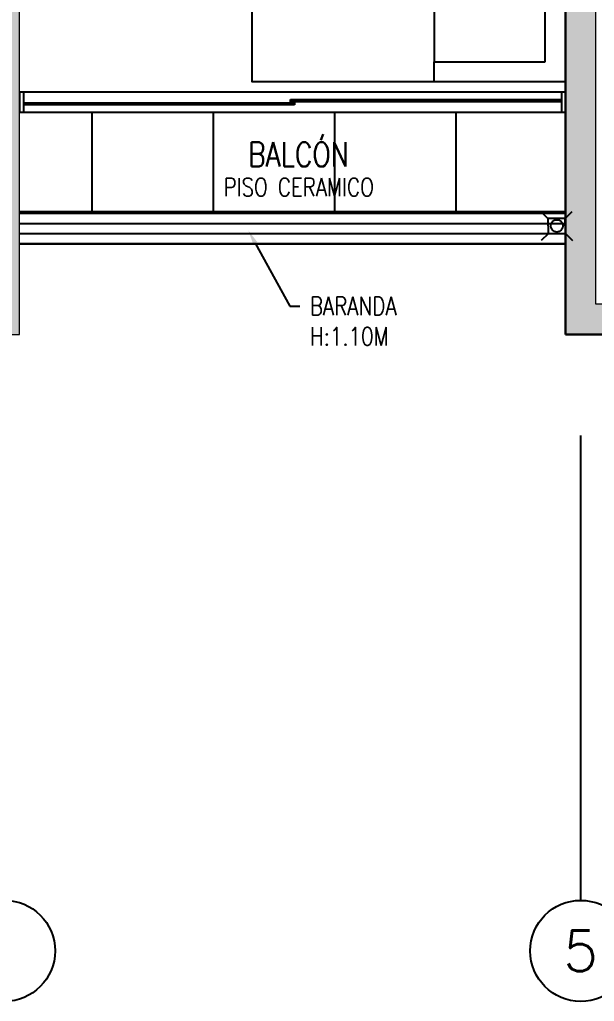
# Model space of a CAD drawing. Header units: millimetres. Extents: x 98 to 155, y -181 to 127.
# Drawn here: x 107.642 to 110.484, y -36.708 to -31.85 of the extents above; entities that cross this region are included whole.
import ezdxf
from ezdxf import colors
from ezdxf.entities.mleader import LeaderData, LeaderLine
from ezdxf.enums import TextEntityAlignment as Align
from ezdxf.math import Vec2, Vec3

# ---------------------------------------------------------------- set-up
doc = ezdxf.new("R2010")
doc.units = ezdxf.units.MM
doc.header["$LTSCALE"] = 15
for name, pattern in [('PHANTOM', [63.5, 31.75, -6.35, 6.35, -6.35, 6.35, -6.35]), ('PHANTOM2', [1.25, 0.625, -0.125, 0.125, -0.125, 0.125, -0.125]), ('X-REF_DP_Arquitectura$0$HIDDEN', [0.375, 0.25, -0.125])]:
    doc.linetypes.add(name, pattern=pattern)
doc.layers.get('0').update_dxf_attribs({"color": 250})
for name, color, linetype in [('A-BARANDAS', 250, 'Continuous'), ('A-EJES', 250, 'PHANTOM'), ('A-HATCH', 250, 'Continuous'), ('A-MOBILIARIO', 250, 'Continuous'), ('A-MURO BAJO', 250, 'Continuous'), ('A-TEXTO-ACABADO PISO', 250, 'Continuous'), ('A_30_DispositivosSanit', 250, 'Continuous'), ('A_50_TextoAmbiente', 252, 'Continuous'), ('A_50_TextoIndicaciones', 250, 'Continuous'), ('A_50_Vigas', 250, 'X-REF_DP_Arquitectura$0$HIDDEN'), ('A_60_HatchEstructuras', 250, 'Continuous'), ('DLP_MOBILIARIO FIJO', 250, 'Continuous')]:
    doc.layers.add(name, color=color, linetype=linetype)
doc.layers.add('A-MUROS', color=252, linetype='Continuous', lineweight=30)
doc.layers.add('A_20_Estructuras', color=250, linetype='Continuous', lineweight=18)
doc.styles.add('ROMANS', font='romans.shx', dxfattribs={"width": 0.8})
doc.styles.add('TXT_COTAS', font='romans.shx', dxfattribs={"width": 0.8})

# ---------------------------------------------------------------- blocks, each defined once
blk = doc.blocks.new('EF-P112')
at = {"layer": 'A_60_HatchEstructuras'}
h = blk.add_hatch(color=256, dxfattribs=at)
h.dxf.hatch_style = 1
h.paths.add_polyline_path([(-38.2, -7.725), (-36.7, -7.725), (-36.7, -8.475), (-36.55, -8.475), (-36.55, -7.525), (-38.35, -7.525), (-38.35, -8.4), (-39.85, -8.4), (-39.85, -7.9), (-40, -7.9), (-40, -8.6), (-38.35, -8.6), (-38.35, -13.79), (-38.2, -13.79)])
h.paths.add_polyline_path([(-39.85, -10.35), (-40, -10.35), (-40, -13.85), (-39.7, -13.85), (-39.7, -13.7), (-39.85, -13.7)])
h.paths.add_polyline_path([(-36.55, -10.625), (-36.7, -10.625), (-36.7, -13.7), (-36.85, -13.7), (-36.85, -13.85), (-36.55, -13.85)])
h = blk.add_hatch(color=256, dxfattribs=at)
h.dxf.hatch_style = 1
h.paths.add_polyline_path([(-44.65, -10.45), (-44.8, -10.45), (-44.8, -13.85), (-44.65, -13.85)])
h.paths.add_polyline_path([(-45.6, -10.45), (-47.35, -10.45), (-47.35, -13.85), (-46, -13.85), (-46, -13.7), (-47.2, -13.7), (-47.2, -10.6), (-45.6, -10.6)])
h.paths.add_polyline_path([(-42.7, -10.45), (-43.85, -10.45), (-43.85, -10.6), (-42.85, -10.6), (-42.85, -13.7), (-43.45, -13.7), (-43.45, -13.85), (-42.7, -13.85)])
at = {"layer": 'A_20_Estructuras'}
for points in [[(-39.85, -10.35), (-40, -10.35), (-40, -13.85), (-39.7, -13.85), (-39.7, -13.7), (-39.85, -13.7)], [(-42.7, -10.45), (-43.85, -10.45), (-43.85, -10.6), (-42.85, -10.6), (-42.85, -13.7), (-43.45, -13.7), (-43.45, -13.85), (-42.7, -13.85)]]:
    blk.add_lwpolyline(points, close=True, dxfattribs=at)
at = {"layer": 'A_50_Vigas'}
blk.add_line((-42.7, -13.4), (-40, -13.4), dxfattribs=at)
blk = doc.blocks.new('SOFA SEC')
for p, q in [((0, 0.65), (0.1, 0.65)), ((0.1, 0.65), (0.1, 0.1)), ((0.5, 0.65), (0.1, 0.65)), ((0.75, 0.65), (0.75, 0.1)), ((1.4, 0.65), (1.4, 0.1)), ((0.1, 0.1), (2.05, 0.1))]:
    blk.add_line(p, q)
blk.add_lwpolyline([(0.5, 1.55), (0.5, 0.65), (2.05, 0.65), (2.05, 0), (0, 0), (0, 1.55)], close=True)
blk = doc.blocks.new('DPTO 65')
at = {"layer": 'A-HATCH'}
h = blk.add_hatch(dxfattribs=at)
h.set_pattern_fill('_USER', color=256, scale=0.6, double=1, pattern_type=0)
h.set_pattern_definition([(0, (-6, 6.4), (0, 0.6), []), (90, (-6, 6.4), (-0.6, 4e-17), [])])
h.paths.add_polyline_path([(-8.7, 6.4), (-6, 6.4), (-6, 5.9), (-8.7, 5.9)])
at = {"layer": 'A-BARANDAS', "elevation": 0}
for points in [[(-6, 6.5), (-8.7, 6.5)], [(-6, 6.45), (-8.7, 6.45)]]:
    blk.add_lwpolyline(points, dxfattribs=at)
at = {"layer": 'A-MURO BAJO'}
for p, q in [((-6.02, 5.9, 0), (-8.68, 5.9, 0)), ((-8.68, 5.8, 0), (-6.02, 5.8, 0))]:
    blk.add_line(p, q, dxfattribs=at)
at = {"layer": 'A-MURO BAJO', "elevation": 0}
for points in [[(-6, 6.55), (-8.7, 6.55)], [(-6, 6.4), (-8.7, 6.4)]]:
    blk.add_lwpolyline(points, dxfattribs=at)
at = {"layer": 'A-MUROS'}
for p in [(-9, 7), (-8.7, 3.5)]:
    blk.add_line(p, (-8.7, 7), dxfattribs=at)
at = {"layer": 'DLP_MOBILIARIO FIJO', "elevation": 0}
for points in [[(-8.7, 5.8), (-8.68, 5.8), (-8.68, 5.9), (-8.7, 5.9)], [(-6.02, 5.8), (-6, 5.8), (-6, 5.9), (-6.02, 5.9)], [(-7.34, 5.8375), (-8.68, 5.8375), (-8.68, 5.8475), (-7.34, 5.8475)], [(-7.36, 5.8625), (-6.02, 5.8625), (-6.02, 5.8525), (-7.36, 5.8525)]]:
    blk.add_lwpolyline(points, close=True, dxfattribs=at)
at = {"layer": 'A-MOBILIARIO', "rotation": 269.9995671478981}
blk.add_blockref('SOFA SEC', (-8.7, 5.75, 0), dxfattribs=at)
blk = doc.blocks.new('Ejes_Torre C')
at = {"layer": 'A-EJES', "linetype": 'PHANTOM2'}
blk.add_lwpolyline([(8.775, -2.8), (8.775, -0.5)], dxfattribs=at)
at = {"layer": 'A-EJES', "linetype": 'Continuous'}
for centre in [(5.925, -3.05), (8.775, -3.05)]:
    blk.add_circle(centre, 0.25, dxfattribs=at)
at = {"layer": 'A-EJES', "linetype": 'Continuous', "style": 'ROMANS'}
blk.add_text('5', height=0.2, dxfattribs=at).set_placement((8.775, -3.05), align=Align.MIDDLE_CENTER)
blk = doc.blocks.new('0-sumidero')
for p, q in [((-0.0421, 0.0382), (-0.0763, 0.0724)), ((0.0435, 0.0382), (0.0777, 0.0724)), ((0.0435, 0.0382), (-0.0421, 0.0382)), ((-0.0421, 0.0382), (-0.0421, -0.0369)), ((0.0435, -0.0369), (0.0435, 0.0382)), ((-0.0421, -0.0369), (-0.0763, -0.0711)), ((-0.0421, -0.0369), (0.0435, -0.0369)), ((0.0435, -0.0369), (0.0777, -0.0711))]:
    blk.add_line(p, q)
blk.add_circle((0, 0), 0.0303)
blk = doc.blocks.new('sum')
at = {"layer": 'A_30_DispositivosSanit', "rotation": 45.00000007321594}
blk.add_blockref('0-sumidero', (0, 0), dxfattribs=at)

msp = doc.modelspace()

# ---------------------------------------------------------------- block references
msp.add_blockref('EF-P112', (150.3419, -19.5586))

# ---------------------------------------------------------------- next in the draw order: block references
at = {"rotation": 180}
msp.add_blockref('DPTO 65', (101.6419, -26.4084), dxfattribs=at)

# ---------------------------------------------------------------- next in the draw order: block references
at = {"layer": 'A-EJES'}
msp.add_blockref('Ejes_Torre C', (101.6419, -33.4084), dxfattribs=at)
at = {"layer": 'A_30_DispositivosSanit', "rotation": 135.4214501941968}
msp.add_blockref('sum', (110.2987, -32.8707, 0), dxfattribs=at)

# ---------------------------------------------------------------- next in the draw order: texts
at = {"layer": 'A-TEXTO-ACABADO PISO', "insert": (109.0221, -32.6337), "char_height": 0.09, "attachment_point": 2, "style": 'ROMANS'}
msp.add_mtext_dynamic_manual_height_columns('PISO CERAMICO', width=1.20225, gutter_width=12.5, heights=[0], dxfattribs=at)
at = {"layer": 'A_50_TextoAmbiente', "style": 'ROMANS', "width": 0.8}
msp.add_text('BALCÓN', height=0.12, dxfattribs=at).set_placement((109.0219, -32.577, 0), align=Align.CENTER)

# ---------------------------------------------------------------- next in the draw order: leaders
at = {"layer": 'A_50_TextoIndicaciones'}
ml = msp.add_multileader_mtext('Standard', dxfattribs=at)
ml.set_content('\\pxsm1;BARANDA \\P\\pt16;H:1.10M', color=256, style='TXT_COTAS')
ml.set_leader_properties(color=256)
ml.build(insert=Vec2(0, 0))
ml.multileader.update_dxf_attribs({"dogleg_length": 0.05, "arrow_head_size": 0.07})
ctx = ml.context
ctx.base_point, ctx.char_height, ctx.arrow_head_size, ctx.landing_gap_size, ctx.plane_origin = Vec3(109.0275, -33.2673), 0.09, 0.07, 0.05, Vec3(108.6236, -32.8637)
notes = []
notes.append((ctx, [(0, (1, 1, 0), (108.9775, -33.2673), (1, 0), 0.05, [(0, [(108.7734, -32.8941)], 0, [])])]))
ctx.mtext.insert, ctx.mtext.width, ctx.mtext.defined_height, ctx.mtext.flow_direction = Vec3(109.0775, -33.2223), 1.149951, 0.8046, 5
for ctx, leaders in notes:
    for number, flags, end, landing, length, lines in leaders:
        leader = LeaderData()
        leader.index, (leader.has_last_leader_line, leader.has_dogleg_vector, leader.attachment_direction) = number, flags
        leader.last_leader_point, leader.dogleg_vector, leader.dogleg_length = Vec3(end), Vec3(landing), length
        for number, points, colour, breaks in lines:
            line = LeaderLine()
            line.index, line.vertices, line.color, line.breaks = number, Vec3.list(points), colors.encode_raw_color(colour), breaks
            leader.lines.append(line)
        ctx.leaders.append(leader)

doc.saveas('drawing.dxf')
